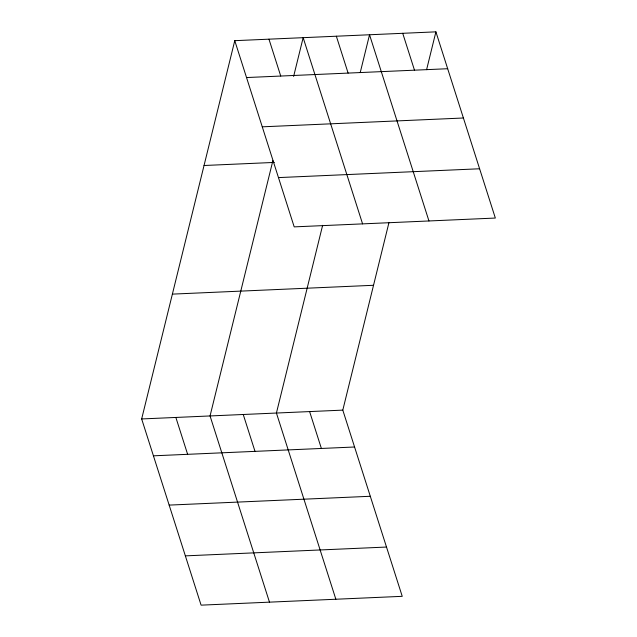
<?xml version="1.0" encoding="UTF-8"?>
<svg xmlns="http://www.w3.org/2000/svg" width="637" height="637" viewBox="0 0 637 637"><rect width="100%" height="100%" fill="white"/><g stroke="black" fill="none" stroke-linecap="round" stroke-linejoin="round"><path stroke-width="0.96" d="M389.008 222.417L342.802 410.124L402.234 596.328L201.093 605.15L141.661 418.947L234.766 40.672L435.907 31.85L495.339 218.053L294.198 226.876L234.766 40.672M272.899 160.612L210.051 415.945L269.475 602.148M293.617 76.448L303.156 37.671L362.58 223.882M322.633 225.323L276.426 413.031L335.858 599.242M360.224 72.586L369.532 34.764L428.956 220.967M426.599 69.68L435.907 31.85M246.535 77.547L447.676 68.724M262.261 126.827L463.402 118.004M204.047 165.501L274.388 162.419M278.465 177.596L479.605 168.773M172.388 294.119L373.529 285.288M141.661 418.947L342.802 410.124M153.429 455.821L354.57 446.999M169.163 505.101L370.304 496.279M185.359 555.87L386.508 547.048M402.719 33.307L414.488 70.181M336.344 36.213L348.113 73.096M268.965 39.175L280.734 76.05M309.614 411.574L321.382 448.456M243.238 414.488L255.007 451.362M175.86 417.442L187.628 454.316"/></g></svg>
